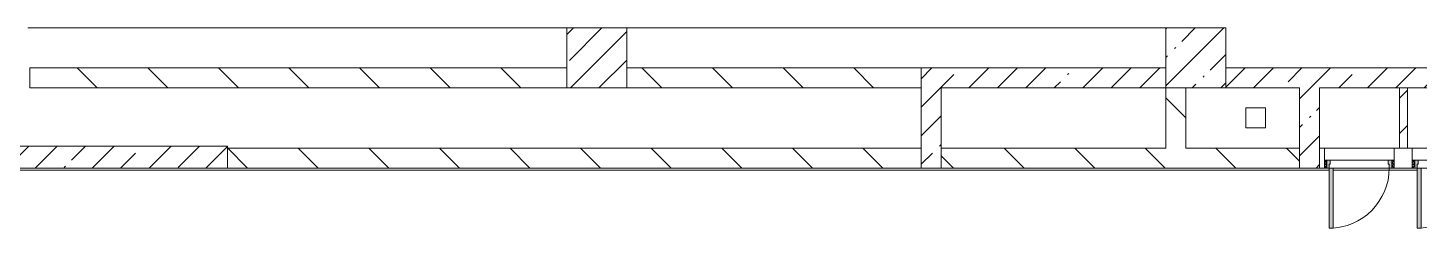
# Model space of a CAD drawing. Header units: millimetres. Extents: x 2623 to 210903, y -8553 to 29000.
# Drawn here: x 126653 to 140591, y 10300 to 12300 of the extents above; entities that cross this region are included whole.
import ezdxf

# ---------------------------------------------------------------- set-up
doc = ezdxf.new("R2010")
doc.units = ezdxf.units.MM
for name, color, linetype, lineweight, true_color in [('A-DOOR-4', 7, 'Continuous', 5, 0xe2e2e2), ('A-DOOR-5', 7, 'Continuous', 5, 0xaaaaaa), ('A-DOOR-FRAM-3', 7, 'Continuous', 5, 0xe2e2e2), ('A-DOOR-FRAM-5', 7, 'Continuous', 5, 0xaaaaaa), ('A-FLOR-3', 7, 'Continuous', 5, 0xaaaaaa)]:
    doc.layers.add(name, color=color, linetype=linetype, lineweight=lineweight, true_color=true_color)
for name, color, linetype, lineweight in [('A-WALL', 7, 'Continuous', 9), ('I-WALL-4', 7, 'Continuous', 5), ('S-COLS-1', 7, 'Continuous', 5)]:
    doc.layers.add(name, color=color, linetype=linetype, lineweight=lineweight)
pattern_1 = [(135, (83893.37, 0), (-353.5534, -353.5534), [])]
pattern_2 = [(45, (83893.37, 0), (-285.1231, 285.1231), []), (45, (84178.5, 0), (-285.1231, 285.1231), [504.031, -100.806, 16.764, -84.042])]
pattern_3 = [(135, (1951.41, 164.685), (-14.14214, -14.14214), []), (225, (1951.41, 164.685), (14.14214, -14.14214), [])]
pattern_4 = [(45, (-171.384, 164.685), (-14.1421, 14.1421), []), (135, (-171.384, 164.685), (-14.1421, -14.1421), [])]

# ---------------------------------------------------------------- blocks, each defined once
blk = doc.blocks.new('BSC_Колонна _Прямоугольная - 600х600-23205375-3_1_3_птичка')
at = {"layer": 'S-COLS-1'}
h = blk.add_hatch(dxfattribs=at)
h.set_pattern_fill('FP_75', color=256, style=0, pattern_type=2)
h.set_pattern_definition([(45, (-54460, -12000), (-285.123, 285.123), []), (45, (-54174.88, -12000), (-285.123, 285.123), [504.031, -100.806, 16.764, -84.042])])
h.paths.add_polyline_path([(-300, -300), (300, -300), (300, 300), (-300, 300)])
for p, q in [((300, 300), (-300, 300)), ((-300, 300), (-300, -300)), ((300, -300), (300, 300)), ((-300, -300), (300, -300))]:
    blk.add_line(p, q, dxfattribs=at)
blk = doc.blocks.new('110_Дверь_СКБ_1Ст - д-18 700x2100h_Технический шкаф ЭОМ и СС-V145-3_1_3_птичка')
at = {"layer": 'A-DOOR-4'}
h = blk.add_hatch(color=256, dxfattribs=at)
h.paths.add_polyline_path([(-312.5, 100), (-312.5, 20), (-277.5, 20), (-277.5, 60), (-287.5, 60), (-292.5, 100)])
h.paths.add_polyline_path([(312.5, 100), (312.5, 60), (302.5, 60), (302.5, 20), (337.5, 20), (337.5, 100)])
at = {"layer": 'A-DOOR-5'}
h = blk.add_hatch(dxfattribs=at)
h.set_pattern_fill('FP_23', color=256, style=0, pattern_type=2)
h.set_pattern_definition(pattern_3)
h.paths.add_polyline_path([(362.5, 100), (337.5, 100), (337.5, 20), (362.5, 20)])
at = {"layer": 'A-DOOR-FRAM-3'}
blk.add_hatch(color=256, dxfattribs=at).paths.add_polyline_path([(272.5, 700), (272.5, 100), (312.5, 100), (312.5, 700)])
at = {"layer": 'A-DOOR-FRAM-5'}
h = blk.add_hatch(dxfattribs=at)
h.set_pattern_fill('FP_24', color=256, style=0, pattern_type=2)
h.set_pattern_definition(pattern_4)
h.paths.add_polyline_path([(-312.5, 100), (-337.5, 100), (-337.5, 20), (-312.5, 20)])
at = {"layer": 'A-DOOR-5'}
for p, q in [((312.5, 700), (272.5, 700)), ((272.5, 700), (272.5, 100)), ((312.5, 100), (312.5, 700)), ((272.5, 100), (312.5, 100))]:
    blk.add_line(p, q, dxfattribs=at)
blk.add_arc((312.5, 100), 600, 90, 180, dxfattribs=at)
at = {"layer": 'A-DOOR-FRAM-5'}
for p, q in [((-312.5, 100), (-337.5, 100)), ((-337.5, 100), (-337.5, 20)), ((-337.5, 20), (-312.5, 20)), ((-287.5, 100), (-312.5, 100)), ((-312.5, 100), (-312.5, 20)), ((-312.5, 20), (-312.5, 100)), ((-312.5, 20), (-277.5, 20)), ((-287.5, 60), (-287.5, 100)), ((-287.5, 100), (272.5, 100)), ((-277.5, 60), (-287.5, 60)), ((-277.5, 20), (-277.5, 60)), ((302.5, 20), (-277.5, 20)), ((312.5, 60), (302.5, 60)), ((302.5, 60), (302.5, 20)), ((302.5, 20), (337.5, 20)), ((312.5, 100), (312.5, 60)), ((337.5, 100), (312.5, 100)), ((337.5, 20), (337.5, 100)), ((362.5, 100), (337.5, 100)), ((337.5, 100), (337.5, 20)), ((337.5, 20), (362.5, 20)), ((362.5, 20), (362.5, 100))]:
    blk.add_line(p, q, dxfattribs=at)
blk = doc.blocks.new('110_Дверь_СКБ_1Ст - д-18 700x2100h_Технический шкаф ЭОМ и СС-V146-3_1_3_птичка')
at = {"layer": 'A-DOOR-4'}
h = blk.add_hatch(color=256, dxfattribs=at)
h.paths.add_polyline_path([(312.5, 100), (312.5, 60), (302.5, 60), (302.5, 20), (337.5, 20), (337.5, 100)])
h.paths.add_polyline_path([(-287.5, 100), (-312.5, 100), (-312.5, 20), (-277.5, 20), (-277.5, 60), (-287.5, 60)])
at = {"layer": 'A-DOOR-5'}
h = blk.add_hatch(dxfattribs=at)
h.set_pattern_fill('FP_23', color=256, style=0, pattern_type=2)
h.set_pattern_definition(pattern_3)
h.paths.add_polyline_path([(362.5, 100), (337.5, 100), (337.5, 20), (362.5, 20)])
at = {"layer": 'A-DOOR-FRAM-3'}
blk.add_hatch(color=256, dxfattribs=at).paths.add_polyline_path([(272.5, 700), (272.5, 100), (312.5, 100), (312.5, 700)])
at = {"layer": 'A-DOOR-FRAM-5'}
h = blk.add_hatch(dxfattribs=at)
h.set_pattern_fill('FP_24', color=256, style=0, pattern_type=2)
h.set_pattern_definition(pattern_4)
h.paths.add_polyline_path([(-312.5, 100), (-337.5, 100), (-337.5, 20), (-312.5, 20)])
at = {"layer": 'A-DOOR-5'}
for p, q in [((312.5, 700), (272.5, 700)), ((272.5, 700), (272.5, 100)), ((312.5, 100), (312.5, 700)), ((272.5, 100), (312.5, 100))]:
    blk.add_line(p, q, dxfattribs=at)
blk.add_arc((312.5, 100), 600, 90, 180, dxfattribs=at)
at = {"layer": 'A-DOOR-FRAM-5'}
for p, q in [((-312.5, 100), (-337.5, 100)), ((-337.5, 100), (-337.5, 20)), ((-337.5, 20), (-312.5, 20)), ((-287.5, 100), (-312.5, 100)), ((-312.5, 100), (-312.5, 20)), ((-312.5, 20), (-312.5, 100)), ((-312.5, 20), (-277.5, 20)), ((-287.5, 60), (-287.5, 100)), ((-287.5, 100), (272.5, 100)), ((-277.5, 60), (-287.5, 60)), ((-277.5, 20), (-277.5, 60)), ((302.5, 20), (-277.5, 20)), ((312.5, 60), (302.5, 60)), ((302.5, 60), (302.5, 20)), ((302.5, 20), (337.5, 20)), ((312.5, 100), (312.5, 60)), ((337.5, 100), (312.5, 100)), ((337.5, 20), (337.5, 100)), ((362.5, 100), (337.5, 100)), ((337.5, 100), (337.5, 20)), ((337.5, 20), (362.5, 20)), ((362.5, 20), (362.5, 100))]:
    blk.add_line(p, q, dxfattribs=at)

msp = doc.modelspace()

# ---------------------------------------------------------------- hatches: boundary and pattern name
at = {"layer": 'I-WALL-4'}
h = msp.add_hatch(dxfattribs=at)
h.set_pattern_fill('FP_72', color=256, style=0, pattern_type=2)
h.set_pattern_definition(pattern_1)
h.paths.add_polyline_path([(135603.4, 11700), (135603.4, 11900), (132653.4, 11900), (132653.4, 11700)])
h.paths.add_polyline_path([(129575.8, 11700), (132053.4, 11700), (132053.4, 11900), (126673.4, 11900), (126673.4, 11700)])
h = msp.add_hatch(dxfattribs=at)
h.set_pattern_fill('FP_69', color=256, style=0, pattern_type=2)
h.set_pattern_definition(pattern_2)
h.paths.add_polyline_path([(138053.4, 11700), (138053.4, 11900), (135603.4, 11900), (135603.4, 11700), (137033.5, 11700)])
h = msp.add_hatch(dxfattribs=at)
h.set_pattern_fill('FP_69', color=256, style=0, pattern_type=2)
h.set_pattern_definition(pattern_2)
h.paths.add_polyline_path([(145853.4, 11700), (150053.4, 11700), (150053.4, 11900), (144653.4, 11900), (144653.4, 11700), (145253.4, 11700)])
h.paths.add_polyline_path([(143233.4, 11700), (144053.4, 11700), (144053.4, 11900), (138653.4, 11900), (138653.4, 11700), (143033.4, 11700)])
h = msp.add_hatch(dxfattribs=at)
h.set_pattern_fill('FP_69', color=256, style=0, pattern_type=2)
h.set_pattern_definition(pattern_2)
h.paths.add_polyline_path([(135603.4, 10900), (135803.4, 10900), (135803.4, 11700), (135603.4, 11700), (135603.4, 11100)])
h = msp.add_hatch(dxfattribs=at)
h.set_pattern_fill('FP_72', color=256, style=0, pattern_type=2)
h.set_pattern_definition(pattern_1)
h.paths.add_polyline_path([(138053.4, 11100), (138253.4, 11100), (138253.4, 11700), (138053.4, 11700), (138053.4, 11221)])
h = msp.add_hatch(dxfattribs=at)
h.set_pattern_fill('FP_69', color=256, style=0, pattern_type=2)
h.set_pattern_definition(pattern_2)
h.paths.add_polyline_path([(139393.4, 10900), (139593.4, 10900), (139593.4, 11700), (139393.4, 11700), (139393.4, 11100)])
h = msp.add_hatch(dxfattribs=at)
h.set_pattern_fill('FP_74', color=256, style=0, pattern_type=2)
h.set_pattern_definition([(45, (83893.37, 0), (-176.7767, 176.7767), [])])
h.paths.add_polyline_path([(140472.6, 11100), (140472.6, 11700), (140392.6, 11700), (140392.6, 11100)])
h = msp.add_hatch(dxfattribs=at)
h.set_pattern_fill('FP_69', color=256, style=0, pattern_type=2)
h.set_pattern_definition(pattern_2)
h.paths.add_polyline_path([(128653.4, 10900), (128653.4, 11120), (126273.4, 11120), (126273.4, 10900)])
h = msp.add_hatch(dxfattribs=at)
h.set_pattern_fill('FP_72', color=256, style=0, pattern_type=2)
h.set_pattern_definition(pattern_1)
h.paths.add_polyline_path([(145053.4, 10900), (145053.4, 11100), (143233.4, 11100), (143233.4, 10900), (144491.1, 10900)])
h.paths.add_polyline_path([(141228.4, 10900), (141401.2, 10900), (141401.2, 11100), (141221.2, 11100), (141221.2, 10900)])
h.paths.add_polyline_path([(142101.2, 10900), (142281.2, 10900), (142281.2, 11100), (142101.2, 11100), (142101.2, 10980)])
h.paths.add_polyline_path([(143033.4, 10900), (143033.4, 11100), (142981.2, 11100), (142981.2, 10900)])
h.paths.add_polyline_path([(140521.2, 10900), (140521.2, 11100), (140341.2, 11100), (140341.2, 10900)])
h.paths.add_polyline_path([(138897.9, 10900), (139393.4, 10900), (139393.4, 11100), (135803.4, 11100), (135803.4, 10900), (137033.5, 10900)])
h.paths.add_polyline_path([(139593.4, 10900), (139641.2, 10900), (139641.2, 11100), (139593.4, 11100), (139593.4, 10980)])
h.paths.add_polyline_path([(133304.6, 10900), (135603.4, 10900), (135603.4, 11100), (128653.4, 11100), (128653.4, 10900), (129575.8, 10900)])
at = {"layer": 'S-COLS-1'}
h = msp.add_hatch(dxfattribs=at)
h.set_pattern_fill('FP_69', color=256, style=0, pattern_type=2)
h.set_pattern_definition(pattern_2)
h.paths.add_polyline_path([(132653.4, 11700), (132653.4, 12300), (132053.4, 12300), (132053.4, 11700)])

# ---------------------------------------------------------------- linework, layer by layer
at = {"layer": 'A-FLOR-3'}
for p, q in [((132053.4, 12300), (126653.4, 12300)), ((138053.4, 12300), (132653.4, 12300)), ((138853.4, 11500), (139053.4, 11500)), ((138853.4, 11300), (138853.4, 11500)), ((139053.4, 11500), (139053.4, 11300)), ((139053.4, 11300), (138853.4, 11300)), ((139691.2, 10880), (126293.4, 10880)), ((140571.2, 10880), (139731.2, 10880))]:
    msp.add_line(p, q, dxfattribs=at)
at = {"layer": 'A-WALL'}
for p, q in [((135603.4, 11700), (135603.4, 11900)), ((140472.6, 11700), (140392.6, 11700)), ((135603.4, 10900), (135603.4, 11100)), ((135803.4, 10900), (135803.4, 11100)), ((139393.4, 10900), (139393.4, 11100)), ((139593.4, 10900), (139593.4, 11100)), ((140392.6, 11100), (140472.6, 11100))]:
    msp.add_line(p, q, dxfattribs=at)
at = {"layer": 'I-WALL-4'}
for p, q in [((132053.4, 11900), (126673.4, 11900)), ((126673.4, 11900), (126673.4, 11700)), ((132053.4, 11700), (132053.4, 11900)), ((138053.4, 11900), (132653.4, 11900)), ((132653.4, 11900), (132653.4, 11700)), ((144053.4, 11900), (138653.4, 11900)), ((126673.4, 11700), (132053.4, 11700)), ((132653.4, 11700), (135603.4, 11700)), ((135603.4, 11700), (135603.4, 11100)), ((135803.4, 11100), (135803.4, 11700)), ((135803.4, 11700), (138053.4, 11700)), ((138053.4, 11700), (138053.4, 11100)), ((138253.4, 11100), (138253.4, 11700)), ((138653.4, 11700), (139393.4, 11700)), ((139393.4, 11700), (139393.4, 11100)), ((139593.4, 11100), (139593.4, 11700)), ((139593.4, 11700), (140392.6, 11700)), ((140392.6, 11700), (140392.6, 11100)), ((140472.6, 11100), (140472.6, 11700)), ((140472.6, 11700), (141272.6, 11700)), ((128653.4, 11120), (126273.4, 11120)), ((128653.4, 10900), (128653.4, 11120)), ((135603.4, 11100), (128653.4, 11100)), ((138053.4, 11100), (135803.4, 11100)), ((139393.4, 11100), (138253.4, 11100)), ((139593.4, 11100), (140392.6, 11100)), ((139641.2, 10980), (139641.2, 11100)), ((140341.2, 11100), (140341.2, 10980)), ((140472.6, 11100), (141272.6, 11100)), ((140521.2, 10980), (140521.2, 11100)), ((126273.4, 10900), (139641.2, 10900)), ((140341.2, 10900), (140521.2, 10900))]:
    msp.add_line(p, q, dxfattribs=at)
at = {"layer": 'S-COLS-1'}
for p, q in [((132653.4, 12300), (132053.4, 12300)), ((132053.4, 12300), (132053.4, 11900)), ((132653.4, 11900), (132653.4, 12300)), ((132053.4, 11900), (132053.4, 11700)), ((132653.4, 11700), (132653.4, 11900)), ((132053.4, 11700), (132653.4, 11700))]:
    msp.add_line(p, q, dxfattribs=at)

# ---------------------------------------------------------------- block references
at = {"layer": 'A-DOOR-5', "rotation": 180}
for name, p in [('110_Дверь_СКБ_1Ст - д-18 700x2100h_Технический шкаф ЭОМ и СС-V145-3_1_3_птичка', (140003.7, 11000)), ('110_Дверь_СКБ_1Ст - д-18 700x2100h_Технический шкаф ЭОМ и СС-V146-3_1_3_птичка', (140883.7, 11000))]:
    msp.add_blockref(name, p, dxfattribs=at)
at = {"layer": 'S-COLS-1'}
msp.add_blockref('BSC_Колонна _Прямоугольная - 600х600-23205375-3_1_3_птичка', (138353.4, 12000), dxfattribs=at)

doc.saveas('drawing.dxf')
